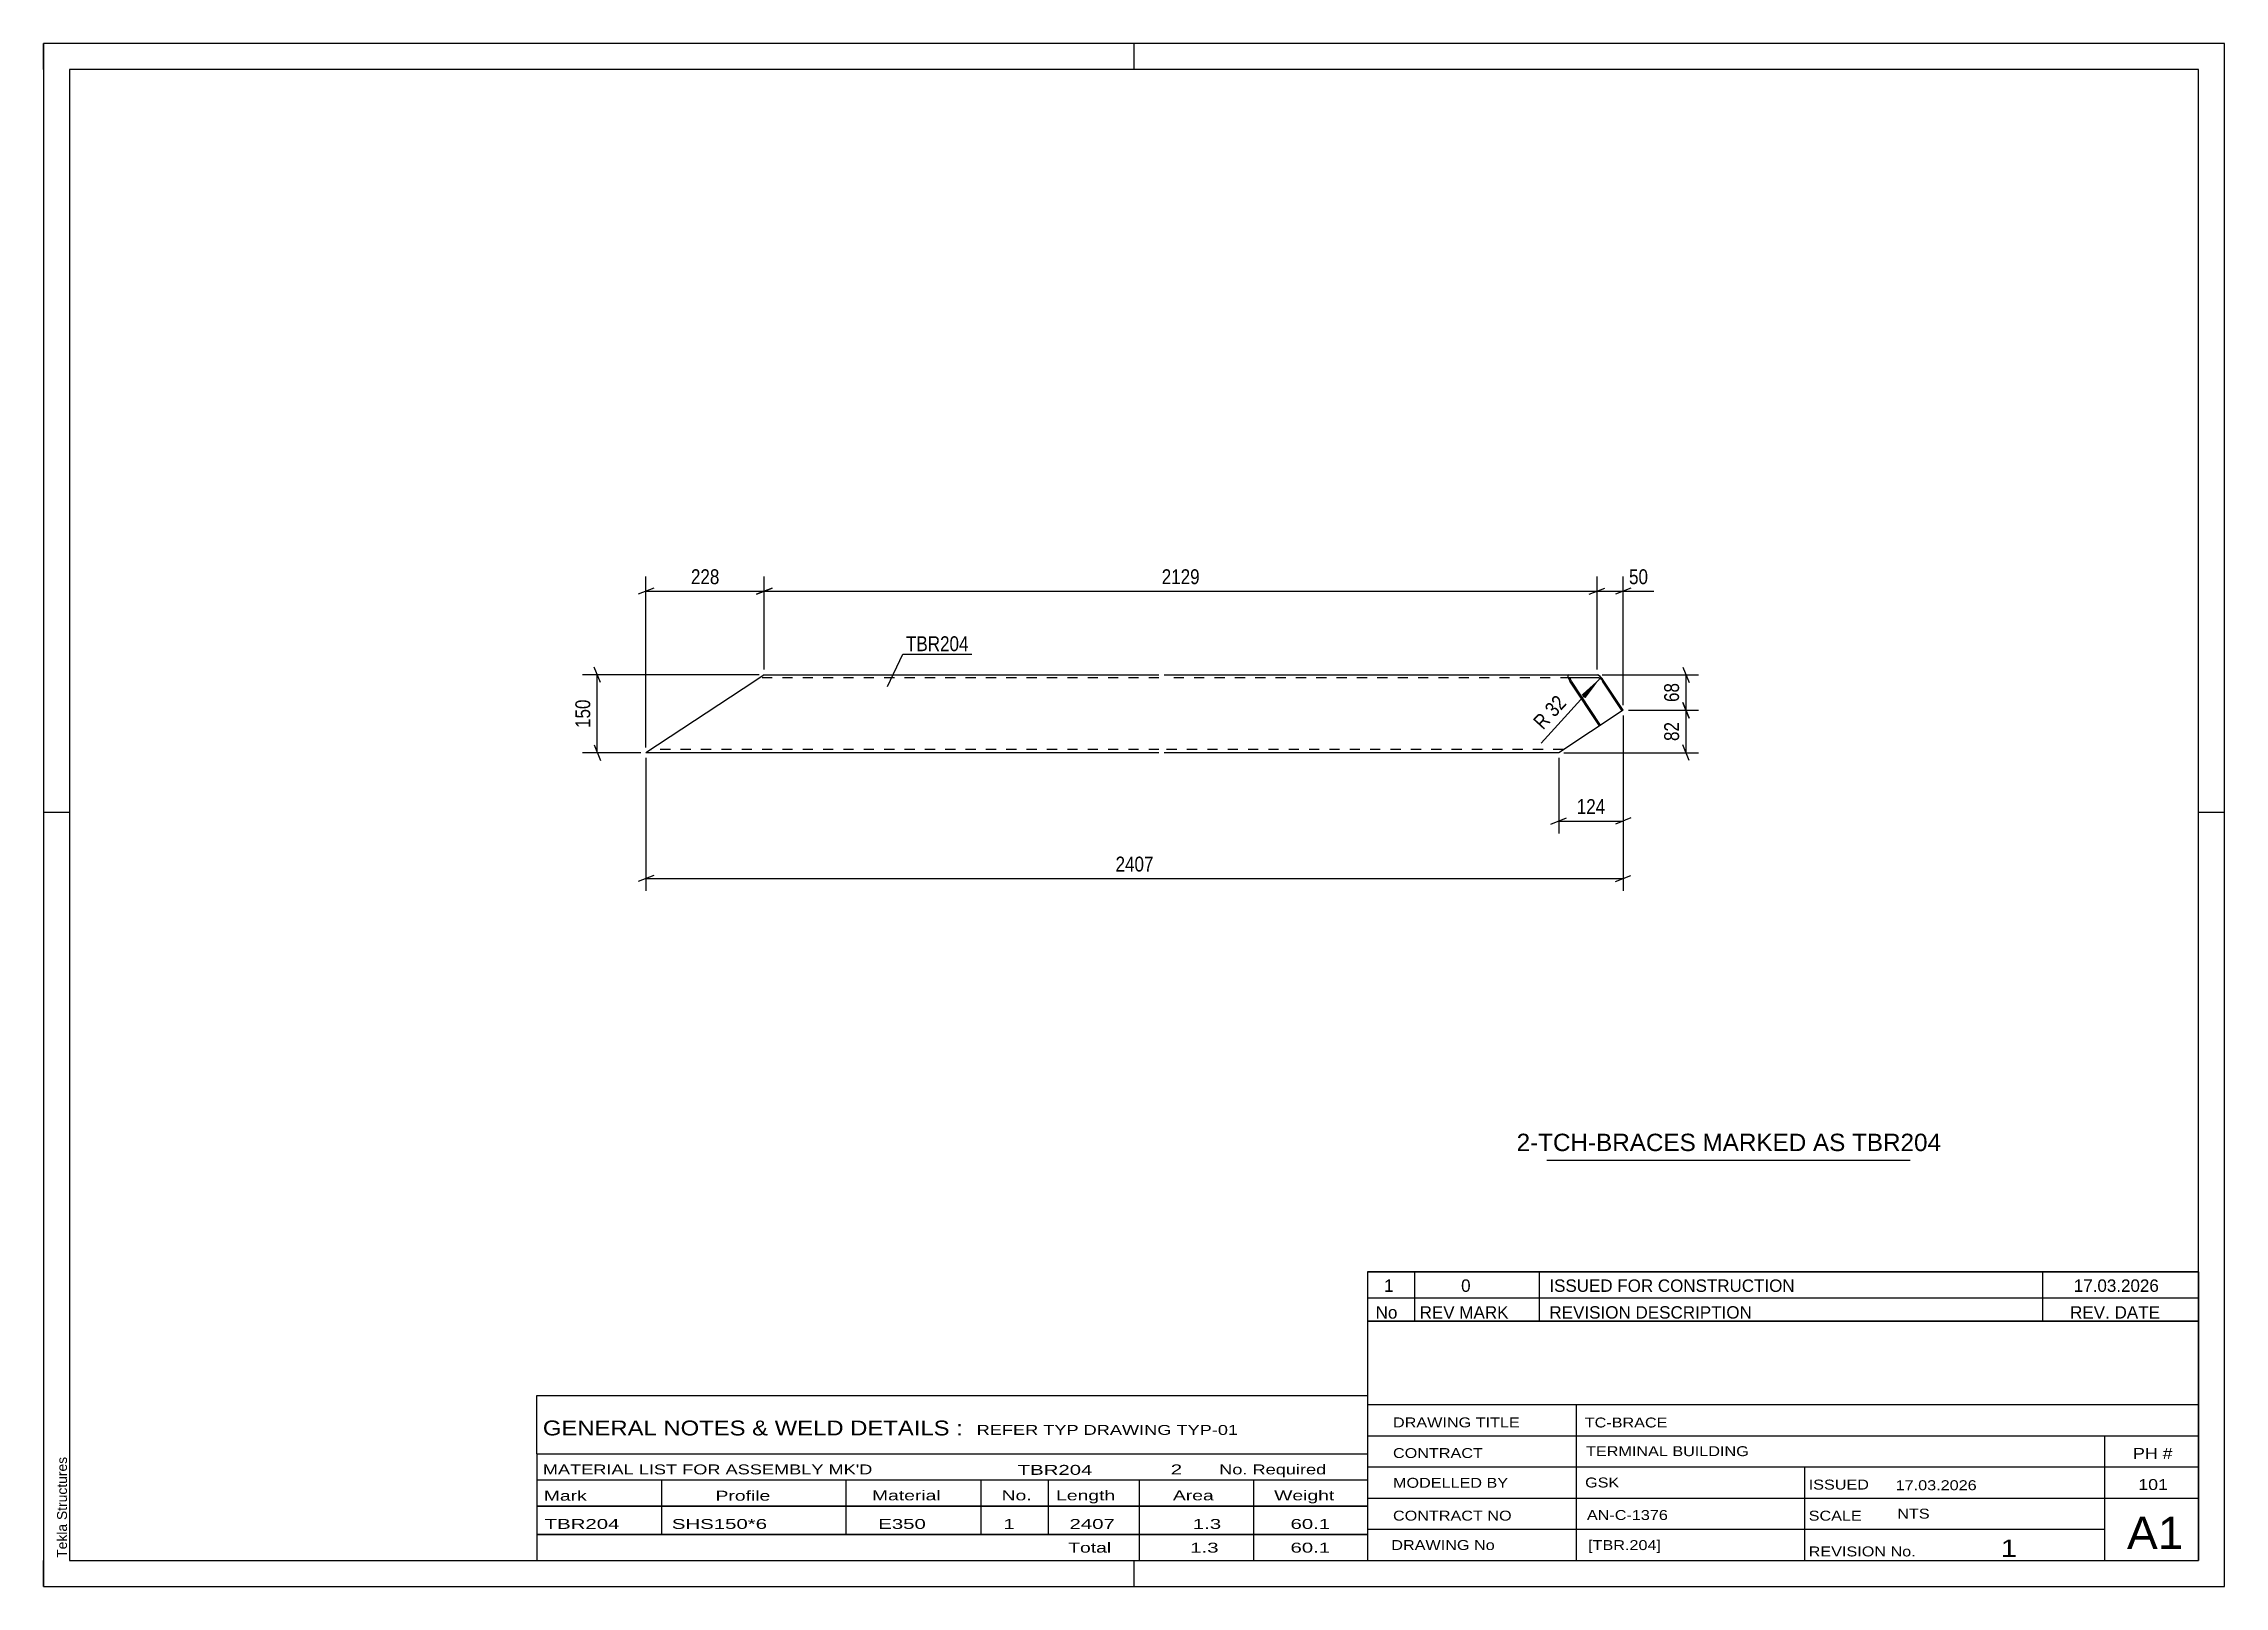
# Model space of a CAD drawing. Header units: millimetres. Extents: x 0 to 420, y 0 to 297.
import ezdxf

# ---------------------------------------------------------------- set-up
doc = ezdxf.new("R2010")
doc.units = ezdxf.units.MM
doc.linetypes.add('DXK_LINE_DOT2', pattern=[3.9198, 1.9599, -1.9599])
doc.styles.add('Arial', font='ARIAL.TTF', dxfattribs={"height": 0.2})
doc.styles.add('Arial Narrow', font='ARIALN.TTF', dxfattribs={"height": 0.2})

# ---------------------------------------------------------------- blocks, each defined once
blk = doc.blocks.new('Unknown-580639137-1162')
at = {"color": 5, "linetype": 'Continuous'}
for p, q in [((420, 297), (0, 297)), ((0, 297), (0, 0)), ((0, 292), (0, 297)), ((210, 292), (210, 297)), ((420, 0), (420, 297)), ((415, 292), (5, 292)), ((5, 292), (5, 5)), ((415, 5), (415, 292)), ((5, 149), (0, 149)), ((420, 149), (415, 149)), ((0, 0), (0, 5)), ((5, 5), (415, 5)), ((210, 0), (210, 5)), ((0, 0), (420, 0))]:
    blk.add_line(p, q, dxfattribs=at)
at = {"color": 174, "linetype": 'Continuous', "style": 'Arial'}
blk.add_text('Tekla Structures', height=1.9102, rotation=90, dxfattribs=at).set_placement((4.5, 5.5))
blk = doc.blocks.new('Part-580639137-1309 - 1303')
at = {"color": 2, "linetype": 'Continuous'}
for p, q in [((136.98, 174.29), (116.01, 160.49)), ((138.8, 175.49), (136.98, 174.29)), ((138.8, 175.49), (214.8, 175.49)), ((215.8, 175.49), (299.19, 175.49)), ((293.7, 175.49), (293.56, 175.4)), ((293.56, 175.4), (293.56, 175.14)), ((293.56, 175.14), (293.71, 174.75)), ((293.71, 174.75), (293.97, 174.29)), ((299.65, 165.65), (293.97, 174.29)), ((294.03, 174.85), (294.1, 174.89)), ((294.03, 174.72), (294.03, 174.85)), ((294.1, 174.52), (294.03, 174.72)), ((299.59, 174.89), (294.1, 174.89)), ((294.23, 174.29), (294.1, 174.52)), ((299.83, 165.77), (294.23, 174.29)), ((299.45, 175.4), (299.19, 175.49)), ((299.79, 175.14), (299.45, 175.4)), ((299.59, 174.89), (299.72, 174.85)), ((299.72, 174.85), (299.89, 174.72)), ((300.16, 174.75), (299.79, 175.14)), ((299.89, 174.72), (300.07, 174.52)), ((300.07, 174.52), (300.24, 174.29)), ((300.5, 174.29), (300.16, 174.75)), ((304.03, 168.54), (300.24, 174.29)), ((304.21, 168.66), (300.5, 174.29)), ((304.03, 168.54), (291.8, 160.49)), ((304.21, 168.66), (304.03, 168.54)), ((214.8, 160.49), (116.01, 160.49)), ((291.8, 160.49), (215.8, 160.49))]:
    blk.add_line(p, q, dxfattribs=at)
at = {"color": 7, "linetype": 'DXK_LINE_DOT2'}
for p, q in [((214.8, 174.89), (137.89, 174.89)), ((294.1, 174.89), (215.8, 174.89)), ((116.92, 161.09), (116.99, 161.14)), ((214.8, 161.09), (116.92, 161.09)), ((292.72, 161.09), (215.8, 161.09))]:
    blk.add_line(p, q, dxfattribs=at)
blk = doc.blocks.new('StraightDimension-580639137-1352 - 1303')
at = {"color": 7, "linetype": 'Continuous'}
for p, q in [((304.21, 167.66), (304.21, 133.87)), ((116.01, 159.49), (116.01, 133.87)), ((117.51, 136.87), (114.51, 135.67)), ((116.01, 136.27), (304.21, 136.27)), ((302.71, 135.67), (305.71, 136.87))]:
    blk.add_line(p, q, dxfattribs=at)
at = {"color": 0}
blk.add_wipeout([(214.37, 137.02), (214.37, 141.22), (205.85, 141.22), (205.85, 137.02)], dxfattribs=at)
at = {"color": 3, "style": 'Arial Narrow'}
blk.add_text('2407', height=2.863, dxfattribs=at).set_placement((206.45, 137.62))
blk = doc.blocks.new('StraightDimension-580639137-1341 - 1303')
at = {"color": 7, "linetype": 'Continuous'}
for p, q in [((107.22, 173.99), (106.02, 176.99)), ((137.8, 175.49), (103.77, 175.49)), ((106.62, 160.49), (106.62, 175.49)), ((115.01, 160.49), (103.77, 160.49)), ((106.02, 161.99), (107.22, 158.99))]:
    blk.add_line(p, q, dxfattribs=at)
at = {"color": 0}
blk.add_wipeout([(105.87, 171.33), (101.67, 171.33), (101.67, 164.65), (105.87, 164.65)], dxfattribs=at)
at = {"color": 3, "style": 'Arial Narrow'}
blk.add_text('150', height=2.863, rotation=90.0002, dxfattribs=at).set_placement((105.27, 165.25))
blk = doc.blocks.new('StraightDimension-580639137-1817 - 1303')
at = {"color": 7, "linetype": 'Continuous'}
for p, q in [((299.19, 176.49), (299.19, 194.44)), ((304.21, 169.66), (304.21, 194.44)), ((297.69, 190.99), (300.69, 192.19)), ((299.19, 191.59), (304.21, 191.59)), ((305.71, 192.19), (302.71, 190.99))]:
    blk.add_line(p, q, dxfattribs=at)
at = {"color": 0}
blk.add_wipeout([(309.59, 192.34), (309.59, 196.54), (304.74, 196.54), (304.74, 192.34)], dxfattribs=at)
at = {"color": 7, "linetype": 'Continuous'}
blk.add_line((304.21, 191.59), (310.12, 191.59), dxfattribs=at)
blk.add_line((304.21, 191.59), (310.12, 191.59), dxfattribs=at)
at = {"color": 3, "style": 'Arial Narrow'}
blk.add_text('50', height=2.863, dxfattribs=at).set_placement((305.34, 192.94))
blk = doc.blocks.new('StraightDimension-580639137-1468 - 1303')
at = {"color": 7, "linetype": 'Continuous'}
for p, q in [((304.21, 167.66), (304.21, 144.94)), ((291.8, 159.49), (291.8, 144.94)), ((290.3, 146.74), (293.3, 147.94)), ((291.8, 147.34), (304.21, 147.34)), ((305.71, 147.94), (302.71, 146.74))]:
    blk.add_line(p, q, dxfattribs=at)
at = {"color": 0}
blk.add_wipeout([(301.35, 148.09), (301.35, 152.29), (294.67, 152.29), (294.67, 148.09)], dxfattribs=at)
at = {"color": 3, "style": 'Arial Narrow'}
blk.add_text('124', height=2.863, dxfattribs=at).set_placement((295.27, 148.69))
blk = doc.blocks.new('StraightDimension-580639137-1818 - 1303')
at = {"color": 7, "linetype": 'Continuous'}
for p, q in [((138.8, 176.49), (138.8, 194.44)), ((299.19, 176.49), (299.19, 194.44)), ((140.3, 192.19), (137.3, 190.99)), ((138.8, 191.59), (299.19, 191.59)), ((297.69, 190.99), (300.69, 192.19))]:
    blk.add_line(p, q, dxfattribs=at)
at = {"color": 0}
blk.add_wipeout([(223.25, 192.34), (223.25, 196.54), (214.74, 196.54), (214.74, 192.34)], dxfattribs=at)
at = {"color": 3, "style": 'Arial Narrow'}
blk.add_text('2129', height=2.863, dxfattribs=at).set_placement((215.34, 192.94))
blk = doc.blocks.new('StraightDimension-580639137-1819 - 1303')
at = {"color": 7, "linetype": 'Continuous'}
for p, q in [((116.01, 161.49), (116.01, 194.44)), ((138.8, 176.49), (138.8, 194.44)), ((117.51, 192.19), (114.51, 190.99)), ((116.01, 191.59), (138.8, 191.59)), ((137.3, 190.99), (140.3, 192.19))]:
    blk.add_line(p, q, dxfattribs=at)
at = {"color": 0}
blk.add_wipeout([(130.75, 192.34), (130.75, 196.54), (124.07, 196.54), (124.07, 192.34)], dxfattribs=at)
at = {"color": 3, "style": 'Arial Narrow'}
blk.add_text('228', height=2.863, dxfattribs=at).set_placement((124.67, 192.94))
blk = doc.blocks.new('StraightDimension-580639137-1846 - 1303')
at = {"color": 7, "linetype": 'Continuous'}
for p, q in [((315.72, 176.99), (316.92, 173.99)), ((300.19, 175.49), (318.72, 175.49)), ((316.32, 168.66), (316.32, 175.49)), ((305.21, 168.66), (318.72, 168.66)), ((316.92, 167.16), (315.72, 170.16))]:
    blk.add_line(p, q, dxfattribs=at)
at = {"color": 0}
blk.add_wipeout([(315.57, 174.5), (311.37, 174.5), (311.37, 169.65), (315.57, 169.65)], dxfattribs=at)
at = {"color": 3, "style": 'Arial Narrow'}
blk.add_text('68', height=2.863, rotation=90.0002, dxfattribs=at).set_placement((314.97, 170.25))
blk = doc.blocks.new('StraightDimension-580639137-1847 - 1303')
at = {"color": 7, "linetype": 'Continuous'}
for p, q in [((305.21, 168.66), (318.72, 168.66)), ((315.72, 170.16), (316.92, 167.16)), ((316.32, 160.49), (316.32, 168.66)), ((292.8, 160.49), (318.72, 160.49)), ((316.92, 158.99), (315.72, 161.99))]:
    blk.add_line(p, q, dxfattribs=at)
at = {"color": 0}
blk.add_wipeout([(315.57, 167), (311.37, 167), (311.37, 162.15), (315.57, 162.15)], dxfattribs=at)
at = {"color": 3, "style": 'Arial Narrow'}
blk.add_text('82', height=2.863, rotation=90.0002, dxfattribs=at).set_placement((314.97, 162.75))
blk = doc.blocks.new('RadiusDimension-580639137-1863 - 1303')
at = {"linetype": 'Continuous'}
blk.add_hatch(color=7, dxfattribs=at).paths.add_polyline_path([(296.19, 171.63), (299.93, 174.99), (296.93, 170.96)])
at = {"color": 7, "linetype": 'Continuous'}
blk.add_line((299.93, 174.99), (288.39, 162.36), dxfattribs=at)
blk.add_arc((297.8, 172.65), 3.16, 31.2185, 63.9088, dxfattribs=at)
at = {"color": 0}
blk.add_wipeout([(294.3, 169.93), (291.2, 172.77), (285.71, 166.76), (288.81, 163.93)], dxfattribs=at)
at = {"color": 3, "style": 'Arial Narrow'}
blk.add_text('R 32', height=2.863, rotation=47.5612, dxfattribs=at).set_placement((288.77, 164.77))
blk = doc.blocks.new('Unknown-580639137-2010')
at = {"color": 7, "linetype": 'Continuous'}
for p, q in [((255, 51.05), (255, 5)), ((255, 51.05), (415, 51.05)), ((415, 51), (415, 5)), ((255, 35), (415, 35)), ((295.14, 35), (295.14, 5)), ((255, 29), (415, 29)), ((397, 5.05), (397, 29.05)), ((255, 23), (415, 23)), ((339.14, 23), (339.14, 5)), ((255, 17), (415, 17)), ((255, 11), (397, 11)), ((255, 5), (415, 5))]:
    blk.add_line(p, q, dxfattribs=at)
at = {"color": 7, "style": 'Arial Narrow'}
for s, height, width, p in [('DRAWING TITLE', 1.9089, 1.425378, (259.88, 30.61)), ('TC-BRACE', 1.909, 1.425378, (296.81, 30.59)), ('CONTRACT', 1.909, 1.425378, (259.88, 24.71)), ('TERMINAL BUILDING', 1.9089, 1.425378, (297.06, 25.07)), ('MODELLED BY', 1.9089, 1.425378, (259.88, 18.98)), ('GSK', 1.909, 1.425378, (296.88, 19.04)), ('ISSUED', 1.909, 1.425378, (339.94, 18.64)), ('17.03.2026', 1.909, 1.425378, (356.69, 18.52)), ('CONTRACT NO', 1.9089, 1.425378, (259.88, 12.66)), ('AN-C-1376', 1.909, 1.425378, (297.23, 12.78)), ('SCALE', 1.909, 1.425378, (339.94, 12.65)), ('A1', 6.204, 1.25, (401.24, 7.2)), ('DRAWING No', 1.909, 1.425378, (259.56, 7)), ('[TBR.204]', 1.909, 1.425378, (297.46, 6.99)), ('1', 3.34, 1.5, (376.91, 5.68)), ('REVISION No.', 1.9089, 1.425378, (339.94, 5.77))]:
    blk.add_text(s, height=height, dxfattribs=dict(at, width=width)).set_placement(p)
at = {"color": 7, "linetype": 'Continuous', "style": 'Arial Narrow'}
for s, height, width, p in [('PH #', 2.1, 1.42538, (402.4, 24.55)), ('101', 2.1, 1.42538, (403.41, 18.55)), ('NTS', 1.909, 1.425378, (357, 13.05))]:
    blk.add_text(s, height=height, dxfattribs=dict(at, width=width)).set_placement(p)
blk = doc.blocks.new('Unknown-580639137-2011')
at = {"color": 7, "linetype": 'Continuous'}
for p, q in [((255, 60.55), (415, 60.55)), ((415, 60.55), (255, 60.55)), ((255, 60.55), (255, 55.55)), ((264, 60.55), (264, 55.55)), ((288, 60.55), (288, 55.55)), ((385, 60.55), (385, 55.55)), ((415, 60.55), (415, 55.55)), ((255, 55.55), (415, 55.55)), ((255, 55.55), (255, 51.05)), ((255, 55.55), (415, 55.55)), ((264, 55.55), (264, 51.05)), ((288, 55.55), (288, 51.05)), ((385, 55.55), (385, 51.05)), ((415, 55.55), (415, 51.05)), ((415, 51.05), (255, 51.05))]:
    blk.add_line(p, q, dxfattribs=at)
at = {"color": 7, "linetype": 'Continuous', "style": 'Arial Narrow'}
for s, height, width, p in [('1', 2.39, 1.196471, (258.16, 56.7)), ('0', 2.39, 1.196471, (273, 56.7)), ('ISSUED FOR CONSTRUCTION', 2.3861, 1.196471, (290, 56.7)), ('17.03.2026', 2.386, 1.196471, (391, 56.7)), ('No', 2.386, 1.2, (256.54, 51.55)), ('REV MARK', 2.386, 1.2, (265, 51.55)), ('REVISION DESCRIPTION', 2.3861, 1.2, (290, 51.55)), ('REV. DATE', 2.386, 1.2, (390.28, 51.55))]:
    blk.add_text(s, height=height, dxfattribs=dict(at, width=width)).set_placement(p)
blk = doc.blocks.new('Unknown-580639137-2012')
at = {"color": 7, "linetype": 'Continuous'}
for p, q in [((95, 36.75), (255, 36.75)), ((95, 25.5), (95, 36.75)), ((255, 36.75), (255, 25.5)), ((95, 25.5), (255, 25.5)), ((95, 25.5), (95, 20.5)), ((255, 25.5), (255, 20.5)), ((95, 20.5), (255, 20.5)), ((95, 20.5), (95, 15.5)), ((119, 20.5), (119, 15.5)), ((154.5, 20.5), (154.5, 15.5)), ((180.5, 20.5), (180.5, 15.5)), ((193.5, 20.5), (193.5, 15.5)), ((211, 20.5), (211, 15.5)), ((233, 20.5), (233, 15.5)), ((255, 20.5), (255, 15.5)), ((95, 15.5), (255, 15.5)), ((95, 15.45), (95, 10.05)), ((95, 15.45), (255, 15.45)), ((119, 15.5), (119, 10)), ((154.5, 15.5), (154.5, 10)), ((180.5, 15.5), (180.5, 10)), ((193.5, 15.5), (193.5, 10)), ((211, 15.5), (211, 10)), ((233, 15.5), (233, 10)), ((255, 15.45), (255, 10.05)), ((95, 10.05), (255, 10.05)), ((95, 10), (255, 10)), ((95, 10), (95, 5)), ((211, 10), (211, 5)), ((233, 10), (233, 5)), ((255, 10), (255, 5)), ((95, 5), (255, 5))]:
    blk.add_line(p, q, dxfattribs=at)
at = {"color": 7, "style": 'Arial Narrow'}
for s, height, width, p in [('GENERAL NOTES & WELD DETAILS :', 2.8633, 1.4, (96.15, 29.06)), ('REFER TYP DRAWING TYP-01', 1.9089, 1.6, (179.7, 29.16)), ("MATERIAL LIST FOR ASSEMBLY MK'D", 1.9089, 1.6, (96.15, 21.56)), ('TBR204', 1.909, 1.794707, (187.59, 21.47)), ('2', 1.91, 1.794707, (217.08, 21.56)), ('No. Required', 1.9089, 1.6, (226.41, 21.56)), ('Mark', 1.909, 1.7, (96.34, 16.5)), ('Profile', 1.909, 1.7, (129.41, 16.5)), ('Material', 1.909, 1.7, (159.54, 16.56)), ('No.', 1.909, 1.7, (184.5, 16.56)), ('Length', 1.909, 1.7, (195, 16.56)), ('Area', 1.909, 1.7, (217.5, 16.56)), ('Weight', 1.909, 1.7, (237, 16.56))]:
    blk.add_text(s, height=height, dxfattribs=dict(at, width=width)).set_placement(p)
at = {"color": 7, "linetype": 'Continuous', "style": 'Arial Narrow'}
for s, height, width, p in [('TBR204', 1.909, 1.794707, (96.5, 11.06)), ('SHS150*6', 1.909, 1.794707, (121, 11.06)), ('E350', 1.909, 1.794707, (160.74, 11.06)), ('1', 1.91, 1.794707, (184.86, 11.06)), ('2407', 1.909, 1.794707, (197.58, 11.06)), ('1.3', 1.909, 1.794707, (221.32, 11.06)), ('60.1', 1.909, 1.794707, (240.14, 11.06)), ('Total', 1.909, 1.7, (197.33, 6.5)), ('1.3', 1.909, 1.794707, (220.83, 6.5)), ('60.1', 1.909, 1.794707, (240.14, 6.5))]:
    blk.add_text(s, height=height, dxfattribs=dict(at, width=width)).set_placement(p)
blk = doc.blocks.new('Unknown-580639137-2013')
at = {"color": 7, "linetype": 'Continuous'}
blk.add_line((289.5, 82.05), (359.5, 82.05), dxfattribs=at)
at = {"color": 7, "style": 'Arial'}
blk.add_text('2-TCH-BRACES MARKED AS TBR204', height=3.3428, dxfattribs=at).set_placement((283.69, 83.8))
blk = doc.blocks.new('Mark-580639137-1305 - 1303')
at = {"color": 0}
blk.add_wipeout([(178.14, 180.04), (178.14, 183.04), (166.09, 183.04), (166.09, 180.04)], dxfattribs=at)
blk.add_wipeout([(178.14, 180.04), (178.14, 183.04), (166.09, 183.04), (166.09, 180.04)], dxfattribs=at)
at = {"color": 30, "linetype": 'Continuous'}
for p, q in [((162.51, 173.24), (165.49, 179.44)), ((165.49, 179.44), (178.74, 179.44))]:
    blk.add_line(p, q, dxfattribs=at)
at = {"color": 3, "style": 'Arial Narrow'}
blk.add_text('TBR204', height=2.863, dxfattribs=at).set_placement((166.09, 180.04))

msp = doc.modelspace()

# ---------------------------------------------------------------- block references
for name in ['Unknown-580639137-1162', 'Part-580639137-1309 - 1303', 'Unknown-580639137-2013', 'Unknown-580639137-2011', 'Unknown-580639137-2010', 'Unknown-580639137-2012']:
    msp.add_blockref(name, (0, 0))

# ---------------------------------------------------------------- next in the draw order: block references
msp.add_blockref('StraightDimension-580639137-1352 - 1303', (0, 0))

# ---------------------------------------------------------------- next in the draw order: block references
for name in ['StraightDimension-580639137-1817 - 1303', 'StraightDimension-580639137-1341 - 1303']:
    msp.add_blockref(name, (0, 0))

# ---------------------------------------------------------------- next in the draw order: block references
for name in ['StraightDimension-580639137-1818 - 1303', 'StraightDimension-580639137-1468 - 1303']:
    msp.add_blockref(name, (0, 0))

# ---------------------------------------------------------------- next in the draw order: block references
for name in ['StraightDimension-580639137-1819 - 1303', 'Mark-580639137-1305 - 1303', 'StraightDimension-580639137-1846 - 1303']:
    msp.add_blockref(name, (0, 0))

# ---------------------------------------------------------------- next in the draw order: block references
msp.add_blockref('StraightDimension-580639137-1847 - 1303', (0, 0))

# ---------------------------------------------------------------- next in the draw order: block references
msp.add_blockref('RadiusDimension-580639137-1863 - 1303', (0, 0))

doc.saveas('drawing.dxf')
